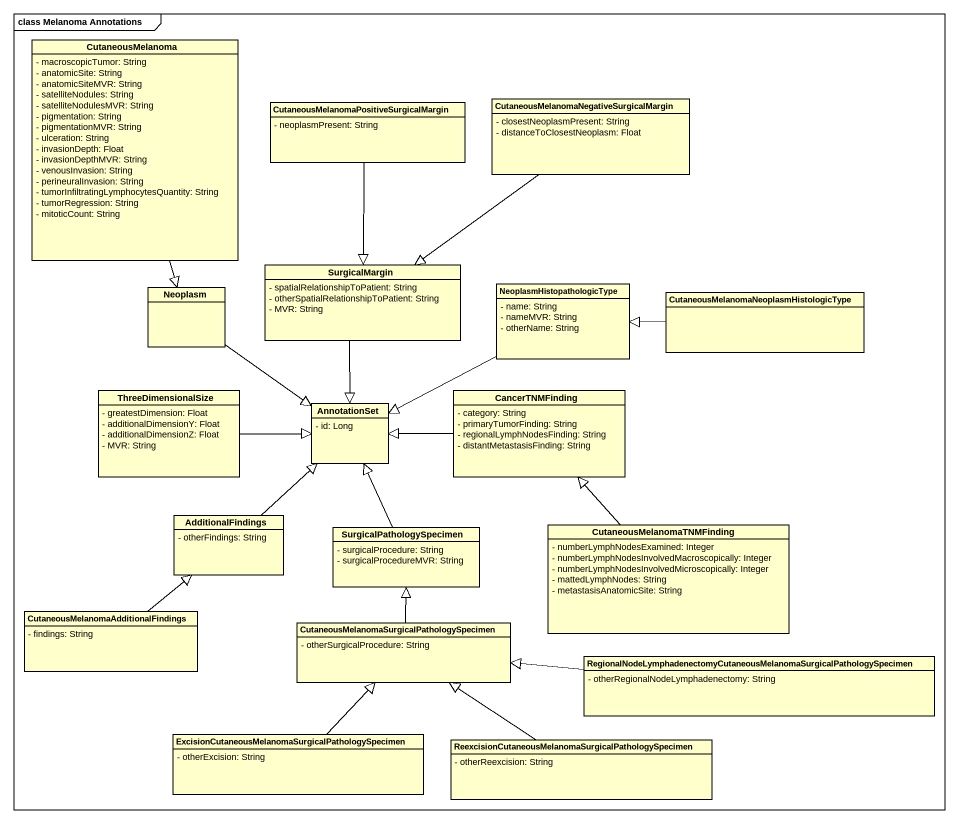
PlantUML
@startuml
mainframe class Melanoma Annotations
hide circle
hide empty members
skinparam classAttributeIconSize 0
class CutaneousMelanoma {
  - macroscopicTumor: String
  - anatomicSite: String
  - anatomicSiteMVR: String
  - satelliteNodules: String
  - satelliteNodulesMVR: String
  - pigmentation: String
  - pigmentationMVR: String
  - ulceration: String
  - invasionDepth: Float
  - invasionDepthMVR: String
  - venousInvasion: String
  - perineuralInvasion: String
  - tumorInfiltratingLymphocytesQuantity: String
  - tumorRegression: String
  - mitoticCount: String
}
class "CutaneousMelanomaPositiveSurgicalMargin" as CutaneousMelanomaPositiveSur {
  - neoplasmPresent: String
}
class "CutaneousMelanomaNegativeSurgicalMargin" as CutaneousMelanomaNegativeSur {
  - closestNeoplasmPresent: String
  - distanceToClosestNeoplasm: Float
}
class SurgicalMargin {
  - spatialRelationshipToPatient: String
  - otherSpatialRelationshipToPatient: String
  - MVR: String
}
class Neoplasm
class NeoplasmHistopathologicType {
  - name: String
  - nameMVR: String
  - otherName: String
}
class "CutaneousMelanomaNeoplasmHistologicType" as CutaneousMelanomaNeoplasmHis
class ThreeDimensionalSize {
  - greatestDimension: Float
  - additionalDimensionY: Float
  - additionalDimensionZ: Float
  - MVR: String
}
class CancerTNMFinding {
  - category: String
  - primaryTumorFinding: String
  - regionalLymphNodesFinding: String
  - distantMetastasisFinding: String
}
class AnnotationSet {
  - id: Long
}
class AdditionalFindings {
  - otherFindings: String
}
class SurgicalPathologySpecimen {
  - surgicalProcedure: String
  - surgicalProcedureMVR: String
}
class CutaneousMelanomaTNMFinding {
  - numberLymphNodesExamined: Integer
  - numberLymphNodesInvolvedMacroscopically: Integer
  - numberLymphNodesInvolvedMicroscopically: Integer
  - mattedLymphNodes: String
  - metastasisAnatomicSite: String
}
class "CutaneousMelanomaAdditionalFindings" as CutaneousMelanomaAdditionalF {
  - findings: String
}
class "CutaneousMelanomaSurgicalPathologySpecimen" as CutaneousMelanomaSurgicalPat {
  - otherSurgicalProcedure: String
}
class "RegionalNodeLymphadenectomyCutaneousMelanomaSurgicalPathologySpecimen" as RegionalNodeLymphadenectomyC {
  - otherRegionalNodeLymphadenectomy: String
}
class "ExcisionCutaneousMelanomaSurgicalPathologySpecimen" as ExcisionCutaneousMelanomaSur {
  - otherExcision: String
}
class "ReexcisionCutaneousMelanomaSurgicalPathologySpecimen" as ReexcisionCutaneousMelanomaS {
  - otherReexcision: String
}
CutaneousMelanoma --|> Neoplasm
CutaneousMelanomaPositiveSur --|> SurgicalMargin
CutaneousMelanomaNegativeSur --|> SurgicalMargin
SurgicalMargin --|> AnnotationSet
Neoplasm --|> AnnotationSet
NeoplasmHistopathologicType -left-|> AnnotationSet
CutaneousMelanomaNeoplasmHis -left-|> NeoplasmHistopathologicType
ThreeDimensionalSize -right-|> AnnotationSet
CancerTNMFinding -left-|> AnnotationSet
AdditionalFindings -up-|> AnnotationSet
SurgicalPathologySpecimen -up-|> AnnotationSet
CutaneousMelanomaTNMFinding -up-|> CancerTNMFinding
CutaneousMelanomaAdditionalF -up-|> AdditionalFindings
CutaneousMelanomaSurgicalPat -up-|> SurgicalPathologySpecimen
RegionalNodeLymphadenectomyC -left-|> CutaneousMelanomaSurgicalPat
ExcisionCutaneousMelanomaSur -up-|> CutaneousMelanomaSurgicalPat
ReexcisionCutaneousMelanomaS -up-|> CutaneousMelanomaSurgicalPat
@enduml
